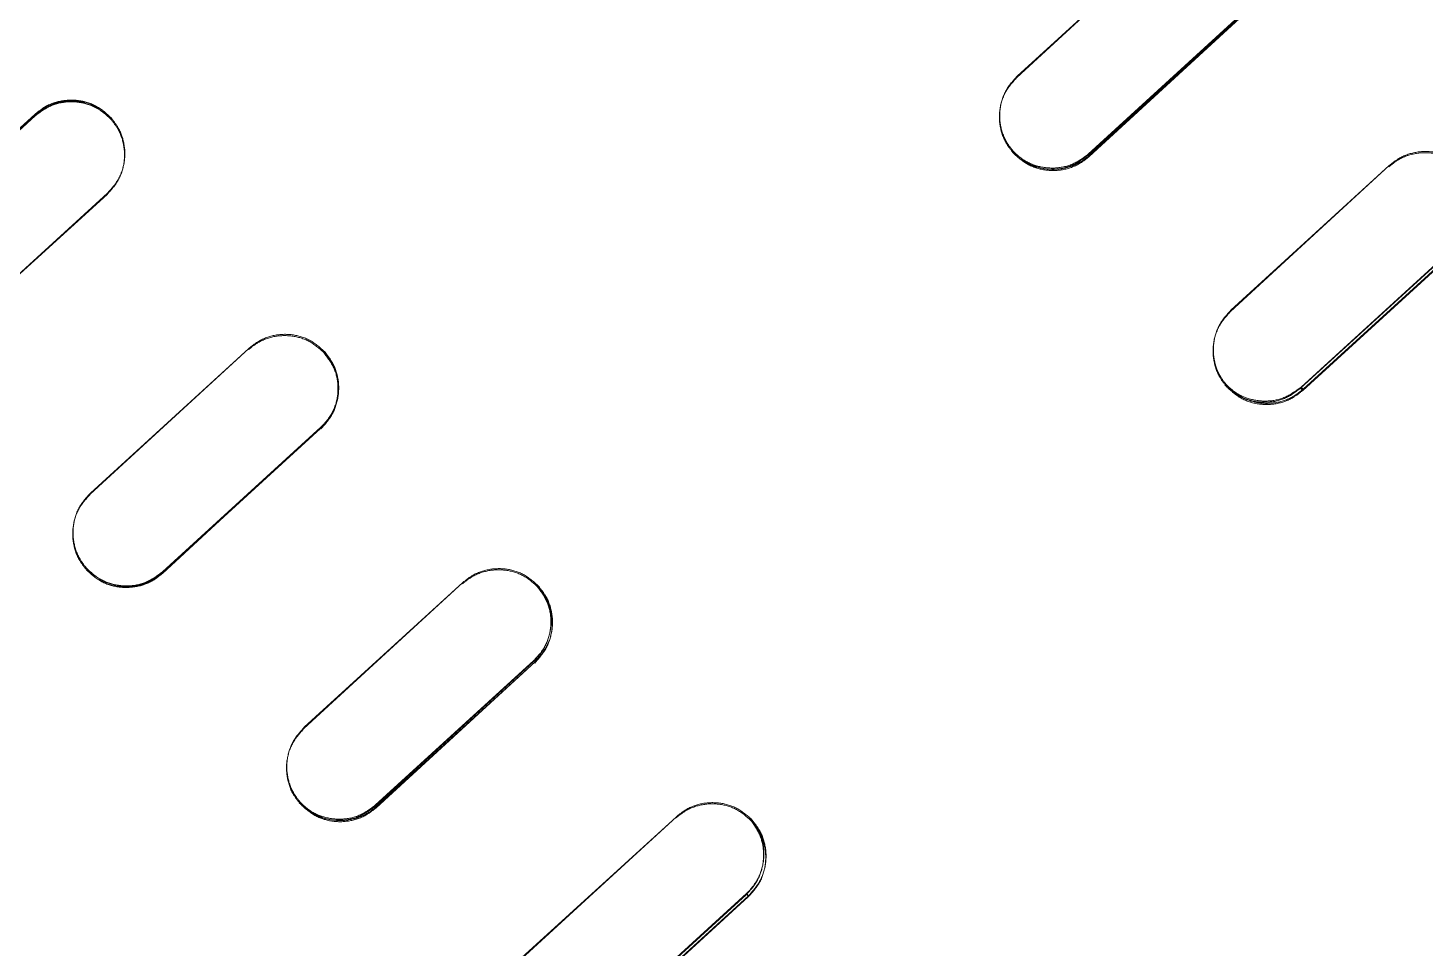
# Model space of a CAD drawing. Header units: millimetres. Extents: x -71377 to 516042, y -145869 to 441446.
# Drawn here: x 216621.7 to 216752, y 145865.3 to 145951 of the extents above; entities that cross this region are included whole.
import ezdxf

# ---------------------------------------------------------------- set-up
doc = ezdxf.new("R2010")
doc.units = ezdxf.units.MM
doc.header["$LTSCALE"] = 1000
doc.linetypes.add('IMPORT-DASHEDX2 _4_', pattern=[152.4, 101.6, -50.8])
doc.layers.add('05', color=5, linetype='IMPORT-DASHEDX2 _4_', lineweight=5)
doc.layers.add('조경라인_dwg', color=8, linetype='Continuous', lineweight=5)

# ---------------------------------------------------------------- blocks, each defined once
blk = doc.blocks.new('조경라인_dwg-6847807-지반층 배치도')
at = {"layer": '05'}
blk.add_line((216649.09, 145913.79), (216649.06, 145913.68), dxfattribs=at)
at = {"layer": '05', "flags": 128}
for points in [[(216713.94, 145946.43), (216728.74, 145960.03), (216713.97, 145946.55)], [(216735.48, 145952.65), (216720.68, 145939.05), (216720.57, 145939.18), (216735.34, 145952.66)], [(216735.45, 145952.54), (216735.37, 145952.78), (216720.6, 145939.29), (216720.71, 145939.17), (216735.48, 145952.65)], [(216607.65, 145929.37), (216622.42, 145942.85), (216622.38, 145942.9), (216607.68, 145929.48), (216622.45, 145942.96), (216622.41, 145943.01), (216607.64, 145929.53)], [(216733.86, 145924.62), (216748.66, 145938.22), (216733.89, 145924.73)], [(216629.12, 145935.52), (216614.38, 145922.14), (216629.15, 145935.63)], [(216755.16, 145930.95), (216740.39, 145917.46), (216740.59, 145917.25), (216755.36, 145930.74), (216755.2, 145931.06), (216740.43, 145917.57), (216740.62, 145917.36), (216755.39, 145930.85), (216755.2, 145931.06)], [(216627.55, 145907.58), (216642.35, 145921.18), (216627.58, 145907.69)], [(216649.02, 145913.72), (216634.25, 145900.23), (216634.29, 145900.2), (216649.05, 145913.83), (216634.28, 145900.35), (216634.32, 145900.31), (216649.09, 145913.79)], [(216647.48, 145885.75), (216662.28, 145899.35), (216647.51, 145885.86)], [(216669.02, 145891.97), (216654.22, 145878.37), (216654.1, 145878.49), (216668.87, 145891.98)], [(216668.99, 145891.85), (216668.9, 145892.09), (216654.13, 145878.61), (216654.25, 145878.48), (216669.02, 145891.97)], [(216667.4, 145863.94), (216682.2, 145877.53), (216667.43, 145864.05)], [(216688.7, 145870.26), (216673.93, 145856.78), (216674.13, 145856.57), (216688.89, 145870.05), (216688.73, 145870.38), (216673.96, 145856.89), (216674.16, 145856.68), (216688.93, 145870.16), (216688.73, 145870.38)]]:
    blk.add_lwpolyline(points, dxfattribs=at)
at = {"layer": '05'}
for points, knots in [([(216713.94, 145946.43), (216713.56, 145946.01), (216712.81, 145945.17), (216712.28, 145943.53), (216712.3, 145941.83), (216712.81, 145940.39), (216713.39, 145939.66), (216713.62, 145939.37)], [0, 0, 0, 0, 0.214695, 0.429387, 0.644076, 0.858774, 1, 1, 1, 1]), ([(216713.97, 145946.55), (216713.6, 145946.13), (216712.84, 145945.29), (216712.31, 145943.64), (216712.33, 145941.94), (216712.84, 145940.5), (216713.42, 145939.77), (216713.65, 145939.48)], [0, 0, 0, 0, 0.214695, 0.429387, 0.644076, 0.858774, 1, 1, 1, 1]), ([(216629.44, 145942.58), (216629.02, 145942.96), (216628.18, 145943.71), (216626.53, 145944.24), (216624.84, 145944.22), (216623.39, 145943.71), (216622.67, 145943.13), (216622.38, 145942.9)], [0, 0, 0, 0, 0.214694, 0.429384, 0.644078, 0.858772, 1, 1, 1, 1]), ([(216629.47, 145942.69), (216629.05, 145943.07), (216628.21, 145943.83), (216626.57, 145944.35), (216624.87, 145944.33), (216623.42, 145943.83), (216622.7, 145943.24), (216622.41, 145943.01)], [0, 0, 0, 0, 0.214694, 0.429384, 0.644078, 0.858772, 1, 1, 1, 1]), ([(216622.42, 145942.85), (216622.87, 145943.19), (216623.78, 145943.87), (216625.47, 145944.24), (216627.16, 145944.07), (216628.55, 145943.43), (216629.22, 145942.79), (216629.49, 145942.53)], [0, 0, 0, 0, 0.214695, 0.429387, 0.64408, 0.858774, 1, 1, 1, 1]), ([(216622.45, 145942.96), (216622.91, 145943.3), (216623.81, 145943.98), (216625.5, 145944.35), (216627.19, 145944.18), (216628.58, 145943.54), (216629.25, 145942.9), (216629.52, 145942.64)], [0, 0, 0, 0, 0.214695, 0.429387, 0.64408, 0.858774, 1, 1, 1, 1]), ([(216629.12, 145935.52), (216629.5, 145935.94), (216630.25, 145936.78), (216630.78, 145938.42), (216630.76, 145940.12), (216630.25, 145941.57), (216629.67, 145942.29), (216629.44, 145942.58)], [0, 0, 0, 0, 0.214695, 0.429386, 0.64408, 0.858772, 1, 1, 1, 1]), ([(216629.15, 145935.63), (216629.53, 145936.05), (216630.28, 145936.89), (216630.81, 145938.54), (216630.79, 145940.24), (216630.28, 145941.68), (216629.7, 145942.4), (216629.47, 145942.69)], [0, 0, 0, 0, 0.214695, 0.429386, 0.64408, 0.858772, 1, 1, 1, 1]), ([(216720.57, 145939.18), (216720.11, 145938.84), (216719.21, 145938.16), (216717.52, 145937.79), (216715.83, 145937.96), (216714.44, 145938.6), (216713.77, 145939.24), (216713.5, 145939.5)], [0, 0, 0, 0, 0.214695, 0.429387, 0.644076, 0.858772, 1, 1, 1, 1]), ([(216720.6, 145939.29), (216720.15, 145938.95), (216719.24, 145938.28), (216717.55, 145937.9), (216715.86, 145938.08), (216714.47, 145938.71), (216713.8, 145939.35), (216713.54, 145939.61)], [0, 0, 0, 0, 0.214695, 0.429387, 0.644076, 0.858772, 1, 1, 1, 1]), ([(216713.62, 145939.37), (216714.04, 145938.99), (216714.88, 145938.24), (216716.52, 145937.72), (216718.22, 145937.74), (216719.66, 145938.24), (216720.39, 145938.82), (216720.68, 145939.05)], [0, 0, 0, 0, 0.214692, 0.429383, 0.644078, 0.858772, 1, 1, 1, 1]), ([(216713.65, 145939.48), (216714.07, 145939.11), (216714.91, 145938.35), (216716.56, 145937.83), (216718.25, 145937.85), (216719.7, 145938.35), (216720.42, 145938.94), (216720.71, 145939.17)], [0, 0, 0, 0, 0.214692, 0.429383, 0.644078, 0.858772, 1, 1, 1, 1]), ([(216755.69, 145937.79), (216755.27, 145938.17), (216754.43, 145938.92), (216752.78, 145939.45), (216751.09, 145939.42), (216749.64, 145938.92), (216748.92, 145938.34), (216748.63, 145938.11)], [0, 0, 0, 0, 0.214691, 0.429382, 0.644076, 0.858771, 1, 1, 1, 1]), ([(216755.72, 145937.9), (216755.3, 145938.28), (216754.46, 145939.04), (216752.82, 145939.56), (216751.12, 145939.54), (216749.68, 145939.03), (216748.95, 145938.45), (216748.66, 145938.22)], [0, 0, 0, 0, 0.214691, 0.429382, 0.644076, 0.858771, 1, 1, 1, 1]), ([(216733.86, 145924.62), (216733.48, 145924.2), (216732.73, 145923.36), (216732.2, 145921.72), (216732.22, 145920.02), (216732.72, 145918.58), (216733.3, 145917.85), (216733.53, 145917.56)], [0, 0, 0, 0, 0.214696, 0.429386, 0.644081, 0.858775, 1, 1, 1, 1]), ([(216733.89, 145924.73), (216733.51, 145924.31), (216732.76, 145923.47), (216732.23, 145921.83), (216732.25, 145920.13), (216732.75, 145918.69), (216733.33, 145917.96), (216733.56, 145917.68)], [0, 0, 0, 0, 0.214696, 0.429386, 0.644081, 0.858775, 1, 1, 1, 1]), ([(216649.38, 145920.75), (216648.96, 145921.12), (216648.12, 145921.88), (216646.47, 145922.4), (216644.77, 145922.38), (216643.33, 145921.88), (216642.6, 145921.3), (216642.32, 145921.07)], [0, 0, 0, 0, 0.214692, 0.429384, 0.644078, 0.858772, 1, 1, 1, 1]), ([(216649.41, 145920.86), (216648.99, 145921.23), (216648.15, 145921.99), (216646.5, 145922.52), (216644.8, 145922.5), (216643.36, 145921.99), (216642.64, 145921.41), (216642.35, 145921.18)], [0, 0, 0, 0, 0.214692, 0.429384, 0.644078, 0.858772, 1, 1, 1, 1]), ([(216649.34, 145920.78), (216649.68, 145920.33), (216650.36, 145919.43), (216650.73, 145917.74), (216650.56, 145916.05), (216649.92, 145914.66), (216649.28, 145913.99), (216649.02, 145913.72)], [0, 0, 0, 0, 0.214692, 0.429385, 0.644078, 0.858772, 1, 1, 1, 1]), ([(216649.38, 145920.9), (216649.71, 145920.44), (216650.39, 145919.54), (216650.76, 145917.85), (216650.59, 145916.16), (216649.95, 145914.77), (216649.31, 145914.1), (216649.05, 145913.83)], [0, 0, 0, 0, 0.214692, 0.429385, 0.644078, 0.858772, 1, 1, 1, 1]), ([(216649.06, 145913.68), (216649.44, 145914.1), (216650.19, 145914.94), (216650.72, 145916.59), (216650.7, 145918.29), (216650.19, 145919.73), (216649.61, 145920.46), (216649.38, 145920.75)], [0, 0, 0, 0, 0.214696, 0.429387, 0.64408, 0.858773, 1, 1, 1, 1]), ([(216649.09, 145913.79), (216649.47, 145914.21), (216650.22, 145915.05), (216650.75, 145916.7), (216650.73, 145918.4), (216650.22, 145919.84), (216649.64, 145920.57), (216649.41, 145920.86)], [0, 0, 0, 0, 0.214696, 0.429387, 0.64408, 0.858773, 1, 1, 1, 1]), ([(216740.39, 145917.46), (216739.94, 145917.12), (216739.04, 145916.45), (216737.35, 145916.07), (216735.66, 145916.25), (216734.27, 145916.88), (216733.6, 145917.52), (216733.34, 145917.78)], [0, 0, 0, 0, 0.214695, 0.429387, 0.644077, 0.858771, 1, 1, 1, 1]), ([(216740.43, 145917.57), (216739.97, 145917.24), (216739.07, 145916.56), (216737.38, 145916.18), (216735.69, 145916.36), (216734.31, 145916.99), (216733.64, 145917.63), (216733.37, 145917.89)], [0, 0, 0, 0, 0.214695, 0.429387, 0.644077, 0.858771, 1, 1, 1, 1]), ([(216733.53, 145917.56), (216733.95, 145917.19), (216734.79, 145916.43), (216736.43, 145915.91), (216738.13, 145915.93), (216739.57, 145916.44), (216740.3, 145917.02), (216740.59, 145917.25)], [0, 0, 0, 0, 0.214695, 0.429386, 0.644077, 0.858772, 1, 1, 1, 1]), ([(216733.56, 145917.68), (216733.98, 145917.3), (216734.82, 145916.54), (216736.47, 145916.02), (216738.16, 145916.04), (216739.6, 145916.55), (216740.33, 145917.13), (216740.62, 145917.36)], [0, 0, 0, 0, 0.214695, 0.429386, 0.644077, 0.858772, 1, 1, 1, 1]), ([(216627.55, 145907.58), (216627.17, 145907.16), (216626.41, 145906.32), (216625.89, 145904.67), (216625.91, 145902.97), (216626.41, 145901.53), (216626.99, 145900.81), (216627.22, 145900.52)], [0, 0, 0, 0, 0.214691, 0.429386, 0.644078, 0.858775, 1, 1, 1, 1]), ([(216627.58, 145907.69), (216627.2, 145907.27), (216626.44, 145906.43), (216625.92, 145904.79), (216625.94, 145903.09), (216626.44, 145901.64), (216627.03, 145900.92), (216627.26, 145900.63)], [0, 0, 0, 0, 0.214691, 0.429386, 0.644078, 0.858775, 1, 1, 1, 1]), ([(216634.25, 145900.23), (216633.8, 145899.9), (216632.9, 145899.22), (216631.21, 145898.85), (216629.52, 145899.02), (216628.13, 145899.65), (216627.46, 145900.3), (216627.19, 145900.55)], [0, 0, 0, 0, 0.214691, 0.429386, 0.644077, 0.858773, 1, 1, 1, 1]), ([(216634.28, 145900.35), (216633.83, 145900.01), (216632.93, 145899.33), (216631.24, 145898.96), (216629.55, 145899.13), (216628.16, 145899.77), (216627.49, 145900.41), (216627.22, 145900.67)], [0, 0, 0, 0, 0.214691, 0.429386, 0.644077, 0.858773, 1, 1, 1, 1]), ([(216627.22, 145900.52), (216627.64, 145900.14), (216628.48, 145899.38), (216630.13, 145898.86), (216631.83, 145898.88), (216633.27, 145899.38), (216634, 145899.97), (216634.29, 145900.2)], [0, 0, 0, 0, 0.214692, 0.429385, 0.644076, 0.858772, 1, 1, 1, 1]), ([(216627.26, 145900.63), (216627.68, 145900.25), (216628.52, 145899.49), (216630.16, 145898.97), (216631.86, 145898.99), (216633.3, 145899.5), (216634.03, 145900.08), (216634.32, 145900.31)], [0, 0, 0, 0, 0.214692, 0.429385, 0.644076, 0.858772, 1, 1, 1, 1]), ([(216669.31, 145898.92), (216668.89, 145899.29), (216668.05, 145900.05), (216666.41, 145900.57), (216664.71, 145900.55), (216663.26, 145900.05), (216662.54, 145899.46), (216662.25, 145899.23)], [0, 0, 0, 0, 0.214695, 0.429386, 0.644078, 0.858772, 1, 1, 1, 1]), ([(216669.34, 145899.03), (216668.92, 145899.4), (216668.08, 145900.16), (216666.44, 145900.68), (216664.74, 145900.66), (216663.3, 145900.16), (216662.57, 145899.58), (216662.28, 145899.35)], [0, 0, 0, 0, 0.214695, 0.429386, 0.644078, 0.858772, 1, 1, 1, 1]), ([(216669.2, 145899.04), (216669.53, 145898.59), (216670.21, 145897.68), (216670.58, 145896), (216670.41, 145894.31), (216669.77, 145892.92), (216669.13, 145892.25), (216668.87, 145891.98)], [0, 0, 0, 0, 0.214692, 0.429386, 0.644078, 0.858772, 1, 1, 1, 1]), ([(216669.23, 145899.15), (216669.57, 145898.7), (216670.24, 145897.8), (216670.61, 145896.11), (216670.44, 145894.42), (216669.8, 145893.03), (216669.16, 145892.36), (216668.9, 145892.09)], [0, 0, 0, 0, 0.214692, 0.429386, 0.644078, 0.858772, 1, 1, 1, 1]), ([(216668.99, 145891.85), (216669.36, 145892.27), (216670.12, 145893.11), (216670.65, 145894.76), (216670.63, 145896.46), (216670.12, 145897.9), (216669.54, 145898.63), (216669.31, 145898.92)], [0, 0, 0, 0, 0.214695, 0.429387, 0.64408, 0.858772, 1, 1, 1, 1]), ([(216669.02, 145891.97), (216669.4, 145892.39), (216670.15, 145893.23), (216670.68, 145894.87), (216670.66, 145896.57), (216670.15, 145898.01), (216669.57, 145898.74), (216669.34, 145899.03)], [0, 0, 0, 0, 0.214695, 0.429387, 0.64408, 0.858772, 1, 1, 1, 1]), ([(216647.48, 145885.75), (216647.1, 145885.33), (216646.35, 145884.49), (216645.82, 145882.84), (216645.84, 145881.14), (216646.35, 145879.7), (216646.93, 145878.98), (216647.16, 145878.69)], [0, 0, 0, 0, 0.214691, 0.429387, 0.644076, 0.858774, 1, 1, 1, 1]), ([(216647.51, 145885.86), (216647.13, 145885.44), (216646.38, 145884.6), (216645.85, 145882.95), (216645.87, 145881.26), (216646.38, 145879.81), (216646.96, 145879.09), (216647.19, 145878.8)], [0, 0, 0, 0, 0.214691, 0.429387, 0.644076, 0.858774, 1, 1, 1, 1]), ([(216654.1, 145878.49), (216653.65, 145878.16), (216652.75, 145877.48), (216651.06, 145877.11), (216649.37, 145877.28), (216647.98, 145877.91), (216647.31, 145878.56), (216647.04, 145878.81)], [0, 0, 0, 0, 0.214691, 0.429387, 0.644077, 0.858773, 1, 1, 1, 1]), ([(216654.13, 145878.61), (216653.68, 145878.27), (216652.78, 145877.59), (216651.09, 145877.22), (216649.4, 145877.39), (216648.01, 145878.02), (216647.34, 145878.67), (216647.07, 145878.92)], [0, 0, 0, 0, 0.214691, 0.429387, 0.644077, 0.858773, 1, 1, 1, 1]), ([(216647.16, 145878.69), (216647.58, 145878.31), (216648.42, 145877.55), (216650.06, 145877.03), (216651.76, 145877.05), (216653.2, 145877.56), (216653.93, 145878.14), (216654.22, 145878.37)], [0, 0, 0, 0, 0.214691, 0.429383, 0.644077, 0.858772, 1, 1, 1, 1]), ([(216647.19, 145878.8), (216647.61, 145878.42), (216648.45, 145877.67), (216650.09, 145877.14), (216651.79, 145877.16), (216653.23, 145877.67), (216653.96, 145878.25), (216654.25, 145878.48)], [0, 0, 0, 0, 0.214691, 0.429383, 0.644077, 0.858772, 1, 1, 1, 1]), ([(216689.22, 145877.11), (216688.8, 145877.48), (216687.97, 145878.24), (216686.32, 145878.76), (216684.62, 145878.74), (216683.18, 145878.23), (216682.45, 145877.65), (216682.17, 145877.42)], [0, 0, 0, 0, 0.214691, 0.429382, 0.644076, 0.858772, 1, 1, 1, 1]), ([(216689.25, 145877.22), (216688.84, 145877.6), (216688, 145878.35), (216686.35, 145878.87), (216684.65, 145878.85), (216683.21, 145878.34), (216682.49, 145877.76), (216682.2, 145877.53)], [0, 0, 0, 0, 0.214691, 0.429382, 0.644076, 0.858772, 1, 1, 1, 1]), ([(216689.06, 145877.43), (216689.4, 145876.98), (216690.07, 145876.08), (216690.44, 145874.39), (216690.27, 145872.7), (216689.63, 145871.31), (216688.99, 145870.64), (216688.73, 145870.38)], [0, 0, 0, 0, 0.214695, 0.429387, 0.644078, 0.858772, 1, 1, 1, 1]), ([(216689.03, 145877.32), (216689.37, 145876.87), (216690.04, 145875.96), (216690.41, 145874.28), (216690.24, 145872.59), (216689.6, 145871.2), (216688.96, 145870.53), (216688.7, 145870.26)], [0, 0, 0, 0, 0.214695, 0.429387, 0.644078, 0.858772, 1, 1, 1, 1]), ([(216688.89, 145870.05), (216689.27, 145870.47), (216690.03, 145871.31), (216690.56, 145872.96), (216690.54, 145874.65), (216690.03, 145876.09), (216689.45, 145876.82), (216689.22, 145877.11)], [0, 0, 0, 0, 0.214695, 0.429385, 0.644077, 0.858771, 1, 1, 1, 1]), ([(216688.93, 145870.16), (216689.3, 145870.58), (216690.06, 145871.42), (216690.59, 145873.07), (216690.57, 145874.77), (216690.06, 145876.21), (216689.48, 145876.93), (216689.25, 145877.22)], [0, 0, 0, 0, 0.214695, 0.429385, 0.644077, 0.858771, 1, 1, 1, 1])]:
    blk.add_open_spline(points, degree=3, knots=knots, dxfattribs=at)

msp = doc.modelspace()

# ---------------------------------------------------------------- block references
at = {"layer": '조경라인_dwg', "rotation": 8.537736462515947e-07}
msp.add_blockref('조경라인_dwg-6847807-지반층 배치도', (0, 0), dxfattribs=at)

doc.saveas('drawing.dxf')
